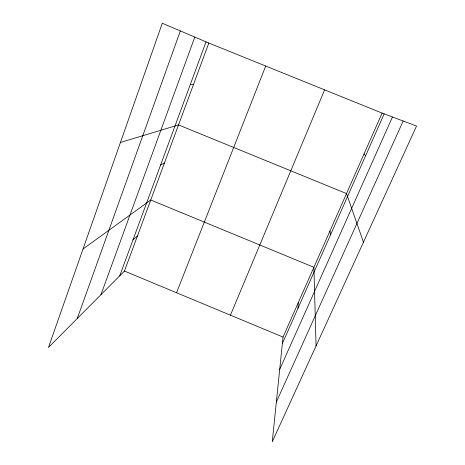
<?xml version="1.0" encoding="UTF-8"?>
<svg xmlns="http://www.w3.org/2000/svg" width="465" height="465" viewBox="0 0 465 465"><rect width="100%" height="100%" fill="white"/><g stroke="black" fill="none" stroke-linecap="round" stroke-linejoin="round"><path stroke-width="0.7" d="M297.978 308.342L298.257 302.657M382.108 113.1L283.034 337.073L272.263 441.75L416.541 126.044L382.108 113.1L208.832 43.036L162.297 23.25L48.459 347.483L124.457 271.06L208.832 43.036M77.26 318.519L180.333 30.923M100.952 294.7L194.8 37.072M119.732 275.815L206.036 41.85M176.537 292.741L265.713 66.036M230.448 315.183L324.628 89.855M282.365 343.565L384.166 113.873M279.709 369.384L392.46 116.994M276.35 402.01L403.161 121.016M132.973 239.917L137.431 236.005M83.043 248.978L150.753 199.996L313.898 267.299L316.055 345.925M160.588 165.052L164.453 162.982M120.441 142.459L178.531 124.928L346.512 193.568L363.45 242.213M190.284 84.554L193.457 84.584M124.457 271.06L283.034 337.073M364.043 153.932L365.571 155.827M329.976 230.948L330.545 234.866"/></g></svg>
